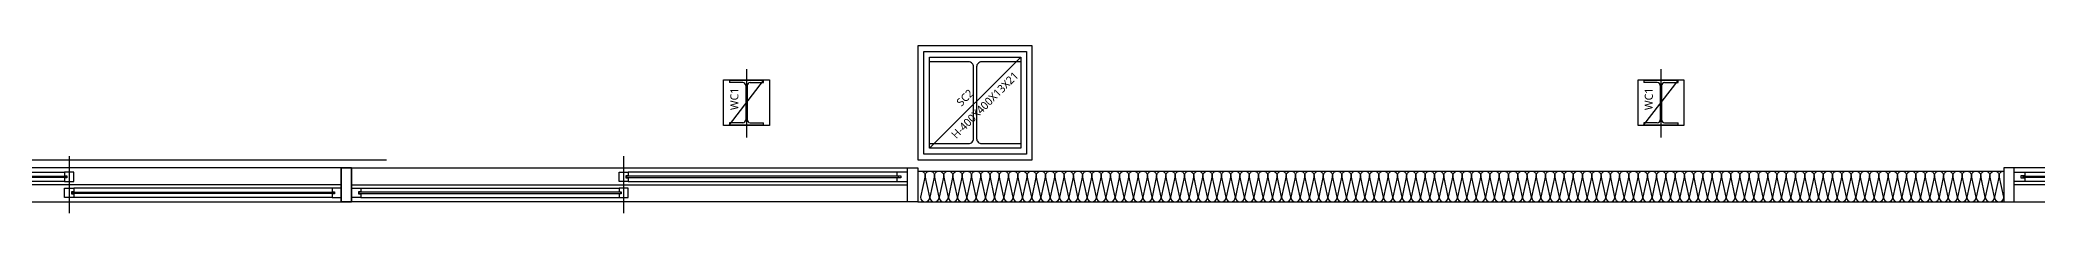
# Model space of a CAD drawing. Header units: millimetres. Extents: x -168200 to 504600, y -244718 to -125918.
# Drawn here: x -69791 to -61055, y -202303 to -201568 of the extents above; entities that cross this region are included whole.
import ezdxf
from ezdxf.enums import TextEntityAlignment as Align

# ---------------------------------------------------------------- set-up
doc = ezdxf.new("R2010")
doc.units = ezdxf.units.MM
doc.layers.add('arch', color=8, linetype='Continuous')
doc.styles.add('스타일1', font='malgun.ttf')

# ---------------------------------------------------------------- blocks, each defined once
blk = doc.blocks.new('*U489')
at = {"color": 0}
for points in [[(-39048.1, 0, -0.414214), (-39063.1, 15), (-39048.1, 85, 1), (-39078.1, 85), (-39063.1, 15, -0.414214), (-39078.1, 0, 0.414214)], [(-39018.1, 0, -0.414214), (-39033.1, 15), (-39018.1, 85, 1), (-39048.1, 85), (-39033.1, 15, -0.414214), (-39048.1, 0, 0.414214)], [(-38988.1, 0, -0.414214), (-39003.1, 15), (-38988.1, 85, 1), (-39018.1, 85), (-39003.1, 15, -0.414214), (-39018.1, 0, 0.414214)], [(-38958.1, 0, -0.414214), (-38973.1, 15), (-38958.1, 85, 1), (-38988.1, 85), (-38973.1, 15, -0.414214), (-38988.1, 0, 0.414214)], [(-38928.1, 0, -0.414214), (-38943.1, 15), (-38928.1, 85, 1), (-38958.1, 85), (-38943.1, 15, -0.414214), (-38958.1, 0, 0.414214)], [(-38898.1, 0, -0.414214), (-38913.1, 15), (-38898.1, 85, 1), (-38928.1, 85), (-38913.1, 15, -0.414214), (-38928.1, 0, 0.414214)], [(-38868.1, 0, -0.414214), (-38883.1, 15), (-38868.1, 85, 1), (-38898.1, 85), (-38883.1, 15, -0.414214), (-38898.1, 0, 0.414214)], [(-38838.1, 0, -0.414214), (-38853.1, 15), (-38838.1, 85, 1), (-38868.1, 85), (-38853.1, 15, -0.414214), (-38868.1, 0, 0.414214)], [(-38808.1, 0, -0.414214), (-38823.1, 15), (-38808.1, 85, 1), (-38838.1, 85), (-38823.1, 15, -0.414214), (-38838.1, 0, 0.414214)], [(-38778.1, 0, -0.414214), (-38793.1, 15), (-38778.1, 85, 1), (-38808.1, 85), (-38793.1, 15, -0.414214), (-38808.1, 0, 0.414214)], [(-38748.1, 0, -0.414214), (-38763.1, 15), (-38748.1, 85, 1), (-38778.1, 85), (-38763.1, 15, -0.414214), (-38778.1, 0, 0.414214)], [(-38718.1, 0, -0.414214), (-38733.1, 15), (-38718.1, 85, 1), (-38748.1, 85), (-38733.1, 15, -0.414214), (-38748.1, 0, 0.414214)], [(-38688.1, 0, -0.414214), (-38703.1, 15), (-38688.1, 85, 1), (-38718.1, 85), (-38703.1, 15, -0.414214), (-38718.1, 0, 0.414214)], [(-38658.1, 0, -0.414214), (-38673.1, 15), (-38658.1, 85, 1), (-38688.1, 85), (-38673.1, 15, -0.414214), (-38688.1, 0, 0.414214)], [(-38628.1, 0, -0.414214), (-38643.1, 15), (-38628.1, 85, 1), (-38658.1, 85), (-38643.1, 15, -0.414214), (-38658.1, 0, 0.414214)], [(-38598.1, 0, -0.414214), (-38613.1, 15), (-38598.1, 85, 1), (-38628.1, 85), (-38613.1, 15, -0.414214), (-38628.1, 0, 0.414214)], [(-38568.1, 0, -0.414214), (-38583.1, 15), (-38568.1, 85, 1), (-38598.1, 85), (-38583.1, 15, -0.414214), (-38598.1, 0, 0.414214)], [(-38538.1, 0, -0.414214), (-38553.1, 15), (-38538.1, 85, 1), (-38568.1, 85), (-38553.1, 15, -0.414214), (-38568.1, 0, 0.414214)], [(-38508.1, 0, -0.414214), (-38523.1, 15), (-38508.1, 85, 1), (-38538.1, 85), (-38523.1, 15, -0.414214), (-38538.1, 0, 0.414214)], [(-38478.1, 0, -0.414214), (-38493.1, 15), (-38478.1, 85, 1), (-38508.1, 85), (-38493.1, 15, -0.414214), (-38508.1, 0, 0.414214)], [(-38448.1, 0, -0.414214), (-38463.1, 15), (-38448.1, 85, 1), (-38478.1, 85), (-38463.1, 15, -0.414214), (-38478.1, 0, 0.414214)], [(-38418.1, 0, -0.414214), (-38433.1, 15), (-38418.1, 85, 1), (-38448.1, 85), (-38433.1, 15, -0.414214), (-38448.1, 0, 0.414214)], [(-38388.1, 0, -0.414214), (-38403.1, 15), (-38388.1, 85, 1), (-38418.1, 85), (-38403.1, 15, -0.414214), (-38418.1, 0, 0.414214)], [(-38358.1, 0, -0.414214), (-38373.1, 15), (-38358.1, 85, 1), (-38388.1, 85), (-38373.1, 15, -0.414214), (-38388.1, 0, 0.414214)], [(-38328.1, 0, -0.414214), (-38343.1, 15), (-38328.1, 85, 1), (-38358.1, 85), (-38343.1, 15, -0.414214), (-38358.1, 0, 0.414214)], [(-38298.1, 0, -0.414214), (-38313.1, 15), (-38298.1, 85, 1), (-38328.1, 85), (-38313.1, 15, -0.414214), (-38328.1, 0, 0.414214)], [(-38268.1, 0, -0.414214), (-38283.1, 15), (-38268.1, 85, 1), (-38298.1, 85), (-38283.1, 15, -0.414214), (-38298.1, 0, 0.414214)], [(-38238.1, 0, -0.414214), (-38253.1, 15), (-38238.1, 85, 1), (-38268.1, 85), (-38253.1, 15, -0.414214), (-38268.1, 0, 0.414214)], [(-38208.1, 0, -0.414214), (-38223.1, 15), (-38208.1, 85, 1), (-38238.1, 85), (-38223.1, 15, -0.414214), (-38238.1, 0, 0.414214)], [(-38178.1, 0, -0.414214), (-38193.1, 15), (-38178.1, 85, 1), (-38208.1, 85), (-38193.1, 15, -0.414214), (-38208.1, 0, 0.414214)], [(-38148.1, 0, -0.414214), (-38163.1, 15), (-38148.1, 85, 1), (-38178.1, 85), (-38163.1, 15, -0.414214), (-38178.1, 0, 0.414214)], [(-38118.1, 0, -0.414214), (-38133.1, 15), (-38118.1, 85, 1), (-38148.1, 85), (-38133.1, 15, -0.414214), (-38148.1, 0, 0.414214)], [(-38088.1, 0, -0.414214), (-38103.1, 15), (-38088.1, 85, 1), (-38118.1, 85), (-38103.1, 15, -0.414214), (-38118.1, 0, 0.414214)], [(-38058.1, 0, -0.414214), (-38073.1, 15), (-38058.1, 85, 1), (-38088.1, 85), (-38073.1, 15, -0.414214), (-38088.1, 0, 0.414214)], [(-38028.1, 0, -0.414214), (-38043.1, 15), (-38028.1, 85, 1), (-38058.1, 85), (-38043.1, 15, -0.414214), (-38058.1, 0, 0.414214)], [(-37998.1, 0, -0.414214), (-38013.1, 15), (-37998.1, 85, 1), (-38028.1, 85), (-38013.1, 15, -0.414214), (-38028.1, 0, 0.414214)], [(-37968.1, 0, -0.414214), (-37983.1, 15), (-37968.1, 85, 1), (-37998.1, 85), (-37983.1, 15, -0.414214), (-37998.1, 0, 0.414214)], [(-37938.1, 0, -0.414214), (-37953.1, 15), (-37938.1, 85, 1), (-37968.1, 85), (-37953.1, 15, -0.414214), (-37968.1, 0, 0.414214)], [(-37908.1, 0, -0.414214), (-37923.1, 15), (-37908.1, 85, 1), (-37938.1, 85), (-37923.1, 15, -0.414214), (-37938.1, 0, 0.414214)], [(-37878.1, 0, -0.414214), (-37893.1, 15), (-37878.1, 85, 1), (-37908.1, 85), (-37893.1, 15, -0.414214), (-37908.1, 0, 0.414214)], [(-37848.1, 0, -0.414214), (-37863.1, 15), (-37848.1, 85, 1), (-37878.1, 85), (-37863.1, 15, -0.414214), (-37878.1, 0, 0.414214)], [(-37818.1, 0, -0.414214), (-37833.1, 15), (-37818.1, 85, 1), (-37848.1, 85), (-37833.1, 15, -0.414214), (-37848.1, 0, 0.414214)], [(-37788.1, 0, -0.414214), (-37803.1, 15), (-37788.1, 85, 1), (-37818.1, 85), (-37803.1, 15, -0.414214), (-37818.1, 0, 0.414214)], [(-37758.1, 0, -0.414214), (-37773.1, 15), (-37758.1, 85, 1), (-37788.1, 85), (-37773.1, 15, -0.414214), (-37788.1, 0, 0.414214)], [(-37728.1, 0, -0.414214), (-37743.1, 15), (-37728.1, 85, 1), (-37758.1, 85), (-37743.1, 15, -0.414214), (-37758.1, 0, 0.414214)], [(-37698.1, 0, -0.414214), (-37713.1, 15), (-37698.1, 85, 1), (-37728.1, 85), (-37713.1, 15, -0.414214), (-37728.1, 0, 0.414214)], [(-37668.1, 0, -0.414214), (-37683.1, 15), (-37668.1, 85, 1), (-37698.1, 85), (-37683.1, 15, -0.414214), (-37698.1, 0, 0.414214)], [(-37638.1, 0, -0.414214), (-37653.1, 15), (-37638.1, 85, 1), (-37668.1, 85), (-37653.1, 15, -0.414214), (-37668.1, 0, 0.414214)], [(-37608.1, 0, -0.414214), (-37623.1, 15), (-37608.1, 85, 1), (-37638.1, 85), (-37623.1, 15, -0.414214), (-37638.1, 0, 0.414214)], [(-37578.1, 0, -0.414214), (-37593.1, 15), (-37578.1, 85, 1), (-37608.1, 85), (-37593.1, 15, -0.414214), (-37608.1, 0, 0.414214)], [(-37548.1, 0, -0.414214), (-37563.1, 15), (-37548.1, 85, 1), (-37578.1, 85), (-37563.1, 15, -0.414214), (-37578.1, 0, 0.414214)], [(-37518.1, 0, -0.414214), (-37533.1, 15), (-37518.1, 85, 1), (-37548.1, 85), (-37533.1, 15, -0.414214), (-37548.1, 0, 0.414214)], [(-37488.1, 0, -0.414214), (-37503.1, 15), (-37488.1, 85, 1), (-37518.1, 85), (-37503.1, 15, -0.414214), (-37518.1, 0, 0.414214)], [(-37458.1, 0, -0.414214), (-37473.1, 15), (-37458.1, 85, 1), (-37488.1, 85), (-37473.1, 15, -0.414214), (-37488.1, 0, 0.414214)], [(-37428.1, 0, -0.414214), (-37443.1, 15), (-37428.1, 85, 1), (-37458.1, 85), (-37443.1, 15, -0.414214), (-37458.1, 0, 0.414214)], [(-37398.1, 0, -0.414214), (-37413.1, 15), (-37398.1, 85, 1), (-37428.1, 85), (-37413.1, 15, -0.414214), (-37428.1, 0, 0.414214)], [(-37368.1, 0, -0.414214), (-37383.1, 15), (-37368.1, 85, 1), (-37398.1, 85), (-37383.1, 15, -0.414214), (-37398.1, 0, 0.414214)], [(-37338.1, 0, -0.414214), (-37353.1, 15), (-37338.1, 85, 1), (-37368.1, 85), (-37353.1, 15, -0.414214), (-37368.1, 0, 0.414214)], [(-37308.1, 0, -0.414214), (-37323.1, 15), (-37308.1, 85, 1), (-37338.1, 85), (-37323.1, 15, -0.414214), (-37338.1, 0, 0.414214)], [(-37278.1, 0, -0.414214), (-37293.1, 15), (-37278.1, 85, 1), (-37308.1, 85), (-37293.1, 15, -0.414214), (-37308.1, 0, 0.414214)], [(-37248.1, 0, -0.414214), (-37263.1, 15), (-37248.1, 85, 1), (-37278.1, 85), (-37263.1, 15, -0.414214), (-37278.1, 0, 0.414214)], [(-37218.1, 0, -0.414214), (-37233.1, 15), (-37218.1, 85, 1), (-37248.1, 85), (-37233.1, 15, -0.414214), (-37248.1, 0, 0.414214)], [(-37188.1, 0, -0.414214), (-37203.1, 15), (-37188.1, 85, 1), (-37218.1, 85), (-37203.1, 15, -0.414214), (-37218.1, 0, 0.414214)], [(-37158.1, 0, -0.414214), (-37173.1, 15), (-37158.1, 85, 1), (-37188.1, 85), (-37173.1, 15, -0.414214), (-37188.1, 0, 0.414214)], [(-37128.1, 0, -0.414214), (-37143.1, 15), (-37128.1, 85, 1), (-37158.1, 85), (-37143.1, 15, -0.414214), (-37158.1, 0, 0.414214)], [(-37098.1, 0, -0.414214), (-37113.1, 15), (-37098.1, 85, 1), (-37128.1, 85), (-37113.1, 15, -0.414214), (-37128.1, 0, 0.414214)], [(-37068.1, 0, -0.414214), (-37083.1, 15), (-37068.1, 85, 1), (-37098.1, 85), (-37083.1, 15, -0.414214), (-37098.1, 0, 0.414214)], [(-37038.1, 0, -0.414214), (-37053.1, 15), (-37038.1, 85, 1), (-37068.1, 85), (-37053.1, 15, -0.414214), (-37068.1, 0, 0.414214)], [(-37008.1, 0, -0.414214), (-37023.1, 15), (-37008.1, 85, 1), (-37038.1, 85), (-37023.1, 15, -0.414214), (-37038.1, 0, 0.414214)], [(-36978.1, 0, -0.414214), (-36993.1, 15), (-36978.1, 85, 1), (-37008.1, 85), (-36993.1, 15, -0.414214), (-37008.1, 0, 0.414214)], [(-36948.1, 0, -0.414214), (-36963.1, 15), (-36948.1, 85, 1), (-36978.1, 85), (-36963.1, 15, -0.414214), (-36978.1, 0, 0.414214)], [(-36918.1, 0, -0.414214), (-36933.1, 15), (-36918.1, 85, 1), (-36948.1, 85), (-36933.1, 15, -0.414214), (-36948.1, 0, 0.414214)], [(-36888.1, 0, -0.414214), (-36903.1, 15), (-36888.1, 85, 1), (-36918.1, 85), (-36903.1, 15, -0.414214), (-36918.1, 0, 0.414214)], [(-36858.1, 0, -0.414214), (-36873.1, 15), (-36858.1, 85, 1), (-36888.1, 85), (-36873.1, 15, -0.414214), (-36888.1, 0, 0.414214)], [(-36828.1, 0, -0.414214), (-36843.1, 15), (-36828.1, 85, 1), (-36858.1, 85), (-36843.1, 15, -0.414214), (-36858.1, 0, 0.414214)], [(-36798.1, 0, -0.414214), (-36813.1, 15), (-36798.1, 85, 1), (-36828.1, 85), (-36813.1, 15, -0.414214), (-36828.1, 0, 0.414214)], [(-36768.1, 0, -0.414214), (-36783.1, 15), (-36768.1, 85, 1), (-36798.1, 85), (-36783.1, 15, -0.414214), (-36798.1, 0, 0.414214)], [(-36738.1, 0, -0.414214), (-36753.1, 15), (-36738.1, 85, 1), (-36768.1, 85), (-36753.1, 15, -0.414214), (-36768.1, 0, 0.414214)], [(-36708.1, 0, -0.414214), (-36723.1, 15), (-36708.1, 85, 1), (-36738.1, 85), (-36723.1, 15, -0.414214), (-36738.1, 0, 0.414214)], [(-36678.1, 0, -0.414214), (-36693.1, 15), (-36678.1, 85, 1), (-36708.1, 85), (-36693.1, 15, -0.414214), (-36708.1, 0, 0.414214)], [(-36648.1, 0, -0.414214), (-36663.1, 15), (-36648.1, 85, 1), (-36678.1, 85), (-36663.1, 15, -0.414214), (-36678.1, 0, 0.414214)], [(-36618.1, 0, -0.414214), (-36633.1, 15), (-36618.1, 85, 1), (-36648.1, 85), (-36633.1, 15, -0.414214), (-36648.1, 0, 0.414214)], [(-36588.1, 0, -0.414214), (-36603.1, 15), (-36588.1, 85, 1), (-36618.1, 85), (-36603.1, 15, -0.414214), (-36618.1, 0, 0.414214)], [(-36558.1, 0, -0.414214), (-36573.1, 15), (-36558.1, 85, 1), (-36588.1, 85), (-36573.1, 15, -0.414214), (-36588.1, 0, 0.414214)], [(-36528.1, 0, -0.414214), (-36543.1, 15), (-36528.1, 85, 1), (-36558.1, 85), (-36543.1, 15, -0.414214), (-36558.1, 0, 0.414214)], [(-36498.1, 0, -0.414214), (-36513.1, 15), (-36498.1, 85, 1), (-36528.1, 85), (-36513.1, 15, -0.414214), (-36528.1, 0, 0.414214)], [(-36468.1, 0, -0.414214), (-36483.1, 15), (-36468.1, 85, 1), (-36498.1, 85), (-36483.1, 15, -0.414214), (-36498.1, 0, 0.414214)], [(-36438.1, 0, -0.414214), (-36453.1, 15), (-36438.1, 85, 1), (-36468.1, 85), (-36453.1, 15, -0.414214), (-36468.1, 0, 0.414214)], [(-36408.1, 0, -0.414214), (-36423.1, 15), (-36408.1, 85, 1), (-36438.1, 85), (-36423.1, 15, -0.414214), (-36438.1, 0, 0.414214)], [(-36378.1, 0, -0.414214), (-36393.1, 15), (-36378.1, 85, 1), (-36408.1, 85), (-36393.1, 15, -0.414214), (-36408.1, 0, 0.414214)], [(-36348.1, 0, -0.414214), (-36363.1, 15), (-36348.1, 85, 1), (-36378.1, 85), (-36363.1, 15, -0.414214), (-36378.1, 0, 0.414214)], [(-36318.1, 0, -0.414214), (-36333.1, 15), (-36318.1, 85, 1), (-36348.1, 85), (-36333.1, 15, -0.414214), (-36348.1, 0, 0.414214)], [(-36288.1, 0, -0.414214), (-36303.1, 15), (-36288.1, 85, 1), (-36318.1, 85), (-36303.1, 15, -0.414214), (-36318.1, 0, 0.414214)], [(-36258.1, 0, -0.414214), (-36273.1, 15), (-36258.1, 85, 1), (-36288.1, 85), (-36273.1, 15, -0.414214), (-36288.1, 0, 0.414214)], [(-36228.1, 0, -0.414214), (-36243.1, 15), (-36228.1, 85, 1), (-36258.1, 85), (-36243.1, 15, -0.414214), (-36258.1, 0, 0.414214)], [(-36198.1, 0, -0.414214), (-36213.1, 15), (-36198.1, 85, 1), (-36228.1, 85), (-36213.1, 15, -0.414214), (-36228.1, 0, 0.414214)], [(-36168.1, 0, -0.414214), (-36183.1, 15), (-36168.1, 85, 1), (-36198.1, 85), (-36183.1, 15, -0.414214), (-36198.1, 0, 0.414214)], [(-36138.1, 0, -0.414214), (-36153.1, 15), (-36138.1, 85, 1), (-36168.1, 85), (-36153.1, 15, -0.414214), (-36168.1, 0, 0.414214)], [(-36108.1, 0, -0.414214), (-36123.1, 15), (-36108.1, 85, 1), (-36138.1, 85), (-36123.1, 15, -0.414214), (-36138.1, 0, 0.414214)], [(-36078.1, 0, -0.414214), (-36093.1, 15), (-36078.1, 85, 1), (-36108.1, 85), (-36093.1, 15, -0.414214), (-36108.1, 0, 0.414214)], [(-36048.1, 0, -0.414214), (-36063.1, 15), (-36048.1, 85, 1), (-36078.1, 85), (-36063.1, 15, -0.414214), (-36078.1, 0, 0.414214)], [(-36018.1, 0, -0.414214), (-36033.1, 15), (-36018.1, 85, 1), (-36048.1, 85), (-36033.1, 15, -0.414214), (-36048.1, 0, 0.414214)], [(-35988.1, 0, -0.414214), (-36003.1, 15), (-35988.1, 85, 1), (-36018.1, 85), (-36003.1, 15, -0.414214), (-36018.1, 0, 0.414214)], [(-35958.1, 0, -0.414214), (-35973.1, 15), (-35958.1, 85, 1), (-35988.1, 85), (-35973.1, 15, -0.414214), (-35988.1, 0, 0.414214)], [(-35928.1, 0, -0.414214), (-35943.1, 15), (-35928.1, 85, 1), (-35958.1, 85), (-35943.1, 15, -0.414214), (-35958.1, 0, 0.414214)], [(-35898.1, 0, -0.414214), (-35913.1, 15), (-35898.1, 85, 1), (-35928.1, 85), (-35913.1, 15, -0.414214), (-35928.1, 0, 0.414214)], [(-35868.1, 0, -0.414214), (-35883.1, 15), (-35868.1, 85, 1), (-35898.1, 85), (-35883.1, 15, -0.414214), (-35898.1, 0, 0.414214)], [(-35838.1, 0, -0.414214), (-35853.1, 15), (-35838.1, 85, 1), (-35868.1, 85), (-35853.1, 15, -0.414214), (-35868.1, 0, 0.414214)], [(-35808.1, 0, -0.414214), (-35823.1, 15), (-35808.1, 85, 1), (-35838.1, 85), (-35823.1, 15, -0.414214), (-35838.1, 0, 0.414214)], [(-35778.1, 0, -0.414214), (-35793.1, 15), (-35778.1, 85, 1), (-35808.1, 85), (-35793.1, 15, -0.414214), (-35808.1, 0, 0.414214)], [(-35748.1, 0, -0.414214), (-35763.1, 15), (-35748.1, 85, 1), (-35778.1, 85), (-35763.1, 15, -0.414214), (-35778.1, 0, 0.414214)], [(-35718.1, 0, -0.414214), (-35733.1, 15), (-35718.1, 85, 1), (-35748.1, 85), (-35733.1, 15, -0.414214), (-35748.1, 0, 0.414214)], [(-35688.1, 0, -0.414214), (-35703.1, 15), (-35688.1, 85, 1), (-35718.1, 85), (-35703.1, 15, -0.414214), (-35718.1, 0, 0.414214)], [(-35658.1, 0, -0.414214), (-35673.1, 15), (-35658.1, 85, 1), (-35688.1, 85), (-35673.1, 15, -0.414214), (-35688.1, 0, 0.414214)], [(-35628.1, 0, -0.414214), (-35643.1, 15), (-35628.1, 85, 1), (-35658.1, 85), (-35643.1, 15, -0.414214), (-35658.1, 0, 0.414214)], [(-35598.1, 0, -0.414214), (-35613.1, 15), (-35598.1, 85, 1), (-35628.1, 85), (-35613.1, 15, -0.414214), (-35628.1, 0, 0.414214)], [(-35568.1, 0, -0.414214), (-35583.1, 15), (-35568.1, 85, 1), (-35598.1, 85), (-35583.1, 15, -0.414214), (-35598.1, 0, 0.414214)]]:
    blk.add_lwpolyline(points, format="xyb", dxfattribs=at)
blk = doc.blocks.new('A$Cfef6c29d_1')
at = {"color": 0}
for p, q in [((40, 270), (40, 225)), ((190, 270), (40, 270)), ((190, 225), (190, 270)), ((40, 225), (190, 225)), ((-10, -965), (240, -965)), ((40, -2207.5), (40, -2252.5)), ((190, -2207.5), (40, -2207.5)), ((40, -2252.5), (190, -2252.5)), ((190, -2252.5), (190, -2207.5))]:
    blk.add_line(p, q, dxfattribs=at)
at = {"color": 0, "ltscale": 12}
for p, q in [((40, 225), (40, -2207.5)), ((115, 225), (115, -2207.5)), ((130, 185), (130, -945)), ((170, 185), (170, -945)), ((190, -2207.5), (190, 225)), ((60, -2160), (60, -985)), ((100, -985), (100, -2160))]:
    blk.add_line(p, q, dxfattribs=at)
at = {"color": 0}
for points in [[(130, 185), (145.5, 185), (145.5, 195), (154.5, 195), (154.5, 185), (170, 185), (170, 225), (130, 225), (130, 185)], [(60, -985), (75.5, -985), (75.5, -975), (84.5, -975), (84.5, -985), (100, -985), (100, -945), (60, -945), (60, -985)], [(130, -945), (145.5, -945), (145.5, -955), (154.5, -955), (154.5, -945), (170, -945), (170, -985), (130, -985), (130, -945)], [(60, -2160), (75.5, -2160), (75.5, -2177.5), (84.5, -2177.5), (84.5, -2160), (100, -2160), (100, -2207.5), (60, -2207.5), (60, -2160)]]:
    blk.add_lwpolyline(points, close=True, dxfattribs=at)
at = {"color": 0, "ltscale": 12}
for points in [[(147.5, -953), (147.5, 193), (152.5, 193), (152.5, -953)], [(77.5, -2168), (77.5, -977), (82.5, -977), (82.5, -2168)]]:
    blk.add_lwpolyline(points, close=True, dxfattribs=at)
at = {"color": 0}
for centre, start, end in [((146.5, 185), 0, 180), ((153.5, 185), 0, 180), ((146.5, -945), 180, 0), ((153.5, -945), 180, 0), ((76.5, -985), 0, 180), ((83.5, -985), 0, 180), ((76.5, -2160), 180, 0), ((83.5, -2160), 180, 0)]:
    blk.add_arc(centre, 1, start, end, dxfattribs=at)
blk = doc.blocks.new('1층 창문')
at = {"color": 0, "rotation": 270}
for p in [(99502.5, 42655, 1), (109252.5, 42655, 1)]:
    blk.add_blockref('A$Cfef6c29d_1', p, dxfattribs=at)
at = {"color": 0, "xscale": -1, "rotation": 90}
blk.add_blockref('A$Cfef6c29d_1', (99997.5, 42655, 1), dxfattribs=at)
blk = doc.blocks.new('S-SC2')
at = {"color": 0}
blk.add_line((-200, -200), (200, 200), dxfattribs=at)
for points in [[(-225, 225), (225, 225), (225, -225), (-225, -225)], [(-200, 200), (200, 200), (200, -200), (-200, -200)]]:
    blk.add_lwpolyline(points, close=True, dxfattribs=at)
blk.add_lwpolyline([(-200, -200), (-200, -179), (-28.5, -179, 0.414214), (-6.5, -157), (-6.5, 157, 0.414214), (-28.5, 179), (-200, 179), (-200, 200), (200, 200), (200, 179), (28.5, 179, 0.414214), (6.5, 157), (6.5, -157, 0.414214), (28.5, -179), (200, -179), (200, -200)], format="xyb", close=True, dxfattribs=at)
at = {"color": 0, "style": '스타일1'}
for s, p in [('H-400X400X13X21', (42.7, -10.5)), ('SC2', (-44.5, 22))]:
    blk.add_text(s, height=35, rotation=45, dxfattribs=at).set_placement(p, align=Align.MIDDLE_CENTER)
blk = doc.blocks.new('*U506')
at = {"color": 0}
for p, q in [((59, 185), (0, 185)), ((91, 185), (150, 185)), ((72, 172), (72, 22)), ((78, 172), (78, 22)), ((59, 9), (0, 9)), ((91, 9), (150, 9))]:
    blk.add_line(p, q, dxfattribs=at)
for points in [[(150, 185), (150, 194), (0, 194), (0, 185)], [(0, 9), (0, 0), (150, 0), (150, 9)]]:
    blk.add_lwpolyline(points, dxfattribs=at)
for centre, start, end in [((59, 172), 0, 90), ((91, 172), 90, 180), ((59, 22), 270, 0), ((91, 22), 180, 270)]:
    blk.add_arc(centre, 13, start, end, dxfattribs=at)
blk = doc.blocks.new('S-WC1')
at = {"color": 0}
for p, q in [((-75, -97), (75, 97)), ((0, 147), (0, -153))]:
    blk.add_line(p, q, dxfattribs=at)
blk.add_lwpolyline([(-100, 100), (100, 100), (100, -100), (-100, -100)], close=True, dxfattribs=at)
blk.add_blockref('*U506', (-75, -97), dxfattribs=at)
at = {"color": 0, "style": '스타일1'}
blk.add_text('WC1', height=35, rotation=90, dxfattribs=at).set_placement((-35.6, -32.3))
blk = doc.blocks.new('pit건축기초')
at = {"layer": 'arch'}
for p, q in [((-322600.2, -119638.1), (-318150.2, -119638.1)), ((-315825.2, -119688.1), (-311075.2, -119688.1)), ((-315825.2, -119823.1), (-311075.2, -119823.1))]:
    blk.add_line(p, q, dxfattribs=at)
at = {"layer": 'arch', "ltscale": 3}
blk.add_lwpolyline([(-315825.2, -119638.1), (-315325.2, -119638.1), (-315325.2, -119138.1), (-315825.2, -119138.1)], close=True, dxfattribs=at)
at = {"layer": 'arch'}
for name, p in [('1층 창문', (-418075.2, -162288.1)), ('S-WC1', (-316575.2, -119388.1)), ('S-SC2', (-315575.2, -119388.1)), ('S-WC1', (-312575.2, -119388.1))]:
    blk.add_blockref(name, p, dxfattribs=at)
at = {"layer": 'arch', "xscale": 1.35, "yscale": 1.35, "zscale": 1.35, "rotation": 180}
blk.add_blockref('*U489', (-363830.7, -119688.1), dxfattribs=at)

msp = doc.modelspace()

# ---------------------------------------------------------------- block references
msp.add_blockref('pit건축기초', (249875.2, -82429.6))

doc.saveas('drawing.dxf')
